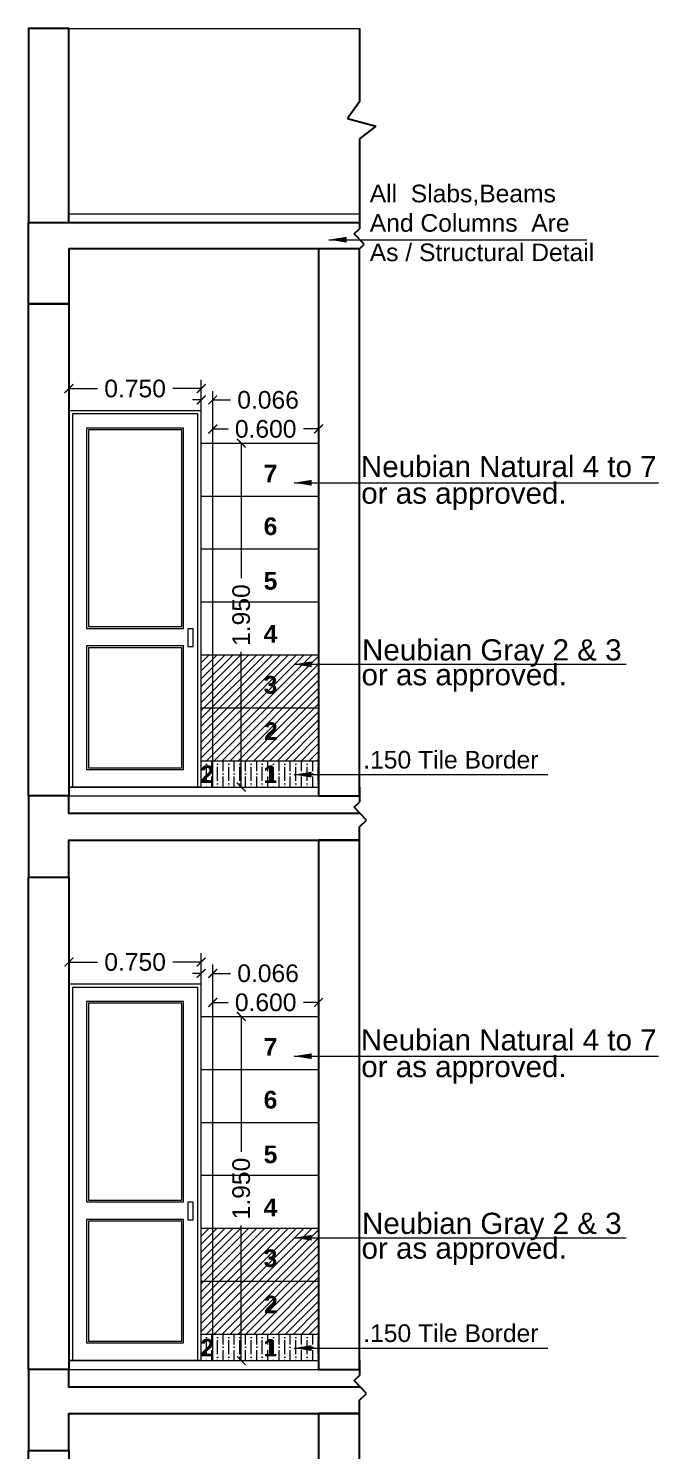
# Model space of a CAD drawing. Header units: millimetres. Extents: x 2733 to 5909, y 1038 to 2089.
# Drawn here: x 2974.68 to 2978.25, y 1047.85 to 1055.91 of the extents above; entities that cross this region are included whole.
import ezdxf

# ---------------------------------------------------------------- set-up
doc = ezdxf.new("R2010")
doc.units = ezdxf.units.MM
doc.header["$PDMODE"] = 35
doc.layers.get('0').update_dxf_attribs({"lineweight": 20})
doc.layers.get('Defpoints').update_dxf_attribs({"lineweight": 15})
for name, color, linetype, lineweight in [('DIM', 6, 'Continuous', 18), ('dim.1', 6, 'Continuous', 18), ('Door', 54, 'Continuous', 18), ('FLOOR FINISH', 10, 'Continuous', 15), ('Hatch', 43, 'Continuous', 13), ('rcc', 5, 'Continuous', 30), ('RD', 7, 'Continuous', 18), ('TEXT', 7, 'Continuous', 15), ('Text-1', 240, 'Continuous', 15), ('TILE HATCH-2', 123, 'Continuous', 9), ('Tiles', 91, 'Continuous', 9), ('Tiles-Text', 230, 'Continuous', 18), ('Wall', 7, 'Continuous', 30)]:
    doc.layers.add(name, color=color, linetype=linetype, lineweight=lineweight)
doc.styles.add('dim-stylus bt', font='arial.ttf')
doc.styles.add('L120', font='arial.ttf', dxfattribs={"height": 0.6})
doc.styles.add('Tabrej', font='arial.ttf')
doc.dimstyles.new('DIMEN', dxfattribs={"dimtxt": 0.3, "dimasz": 0.25, "dimexe": 0.18, "dimexo": 0.0625, "dimgap": 0.09, "dimtad": 0, "dimdec": 3, "dimzin": 0, "dimdsep": 46, "dimtxsty": 'Tabrej', "dimcen": 0, "dimclrd": 256, "dimclre": 256, "dimclrt": 7, "dimadec": 0, "dimazin": 0, "dimtfac": 1, "dimtdec": 3, "dimtofl": 0, "dimtmove": 0, "dimatfit": 1, "dimfxl": 0, "dimtolj": 1, "dimtzin": 0, "dimlwd": -1, "dimlwe": -1, "dimarcsym": 0})
doc.dimstyles.new('Tabrej', dxfattribs={"dimtxt": 4, "dimasz": 0.45, "dimexe": 0.18, "dimexo": 0.0625, "dimgap": 0.09, "dimtad": 0, "dimdec": 3, "dimzin": 0, "dimdsep": 46, "dimtxsty": 'Tabrej', "dimcen": 0, "dimclrd": 256, "dimclre": 256, "dimclrt": 7, "dimaunit": 1, "dimadec": 3, "dimazin": 0, "dimtfac": 1, "dimtdec": 3, "dimtofl": 0, "dimtmove": 0, "dimatfit": 3, "dimfxl": 0, "dimtolj": 1, "dimtzin": 0, "dimlwd": -1, "dimlwe": -1, "dimarcsym": 0})

# ---------------------------------------------------------------- blocks, each defined once
blk = doc.blocks.new('_ArchTick')
at = {"color": 0, "const_width": 0.15}
blk.add_lwpolyline([(-0.5, -0.5), (0.5, 0.5)], dxfattribs=at)
blk = doc.blocks.new('*D602')
at = {"layer": 'Defpoints', "color": 0, "lineweight": 15, "transparency": 16777216}
for p in [(2975.7264, 1050.557), (2975.6608, 1050.3125), (2975.7264, 1050.3135)]:
    blk.add_point(p, dxfattribs=at)
at = {"layer": 'DIM', "transparency": 16777216}
for p, q in [((2975.6608, 1050.557), (2975.6108, 1050.557)), ((2975.6608, 1050.314), (2975.6608, 1050.607)), ((2975.7264, 1050.315), (2975.7264, 1050.607)), ((2975.7264, 1050.557), (2975.8264, 1050.557))]:
    blk.add_line(p, q, dxfattribs=at)
at = {"layer": 'DIM', "transparency": 16777216, "xscale": 0.05, "yscale": 0.05, "zscale": 0.05}
blk.add_blockref('_ArchTick', (2975.6608, 1050.557), dxfattribs=at)
at = {"layer": 'DIM', "transparency": 16777216, "xscale": 0.05, "yscale": 0.05, "zscale": 0.05, "rotation": 180}
blk.add_blockref('_ArchTick', (2975.7264, 1050.557), dxfattribs=at)
at = {"layer": 'DIM', "color": 7, "transparency": 16777216, "insert": (2976.0401, 1050.557), "char_height": 0.1, "attachment_point": 5, "style": 'Tabrej'}
blk.add_mtext('\\A1;0.066', dxfattribs=at)
blk = doc.blocks.new('*D603')
at = {"layer": 'Defpoints', "color": 0, "lineweight": 15, "transparency": 16777216}
for p in [(2976.3264, 1050.3924), (2975.7264, 1050.3185), (2976.3264, 1050.3135)]:
    blk.add_point(p, dxfattribs=at)
at = {"layer": 'DIM', "transparency": 16777216}
for p, q in [((2975.7264, 1050.32), (2975.7264, 1050.4424)), ((2975.7264, 1050.3924), (2975.8129, 1050.3924)), ((2976.3264, 1050.3924), (2976.24, 1050.3924)), ((2976.3264, 1050.315), (2976.3264, 1050.4424))]:
    blk.add_line(p, q, dxfattribs=at)
at = {"layer": 'DIM', "transparency": 16777216, "xscale": 0.05, "yscale": 0.05, "zscale": 0.05, "rotation": 180}
blk.add_blockref('_ArchTick', (2975.7264, 1050.3924), dxfattribs=at)
at = {"layer": 'DIM', "transparency": 16777216, "xscale": 0.05, "yscale": 0.05, "zscale": 0.05}
blk.add_blockref('_ArchTick', (2976.3264, 1050.3924), dxfattribs=at)
at = {"layer": 'DIM', "color": 7, "transparency": 16777216, "insert": (2976.0264, 1050.3924), "char_height": 0.1, "attachment_point": 5, "style": 'Tabrej'}
blk.add_mtext('\\A1;0.600', dxfattribs=at)
blk = doc.blocks.new('*D604')
at = {"layer": 'Defpoints', "color": 0, "lineweight": 15, "transparency": 16777216}
for p in [(2975.7769, 1050.3125), (2975.8027, 1048.3625), (2975.8879, 1048.3625)]:
    blk.add_point(p, dxfattribs=at)
at = {"layer": 'DIM', "transparency": 16777216}
for p, q in [((2975.7784, 1050.3125), (2975.9379, 1050.3125)), ((2975.8879, 1050.3125), (2975.8879, 1049.5464)), ((2975.8879, 1048.3625), (2975.8879, 1049.1287)), ((2975.8042, 1048.3625), (2975.9379, 1048.3625))]:
    blk.add_line(p, q, dxfattribs=at)
at = {"layer": 'DIM', "transparency": 16777216, "xscale": 0.05, "yscale": 0.05, "zscale": 0.05}
for p, rotation in [((2975.8879, 1050.3125), 90), ((2975.8879, 1048.3625), 270)]:
    blk.add_blockref('_ArchTick', p, dxfattribs=dict(at, rotation=rotation))
at = {"layer": 'DIM', "color": 7, "transparency": 16777216, "insert": (2975.8879, 1049.3375), "char_height": 0.1, "attachment_point": 5, "rotation": 90, "style": 'Tabrej'}
blk.add_mtext('\\A1;1.950', dxfattribs=at)
blk = doc.blocks.new('bfgb')
at = {"layer": 'Door', "ltscale": 0.05}
for p, q in [((2896.6942, 965.9796), (2896.6942, 963.8446)), ((2896.6942, 965.9796), (2897.4442, 965.9796)), ((2897.4442, 963.8446), (2897.4442, 965.9796))]:
    blk.add_line(p, q, dxfattribs=at)
at = {"layer": 'Door'}
blk.add_line((2897.4442, 963.8446), (2896.6942, 963.8446), dxfattribs=at)
at = {"layer": 'Door', "ltscale": 0.05}
blk.add_lwpolyline([(2897.4242, 963.8446), (2897.4242, 965.9596), (2896.7142, 965.9596), (2896.7142, 963.8446)], dxfattribs=at)
for points in [[(2897.3442, 965.8796), (2896.7942, 965.8796), (2896.7942, 964.7446), (2897.3442, 964.7446)], [(2897.3342, 965.8696), (2896.8042, 965.8696), (2896.8042, 964.7546), (2897.3342, 964.7546)], [(2897.3991, 964.7425), (2897.3691, 964.7425), (2897.3691, 964.6425), (2897.3991, 964.6425)], [(2897.3442, 964.6446), (2896.7942, 964.6446), (2896.7942, 963.9446), (2897.3442, 963.9446)], [(2897.3342, 964.6346), (2896.8042, 964.6346), (2896.8042, 963.9546), (2897.3342, 963.9546)]]:
    blk.add_lwpolyline(points, close=True, dxfattribs=at)
blk = doc.blocks.new('*D605')
at = {"layer": 'Defpoints', "color": 0, "lineweight": 15, "transparency": 16777216}
for p in [(2975.6608, 1050.6212), (2974.9107, 1050.4975), (2975.6608, 1050.4975)]:
    blk.add_point(p, dxfattribs=at)
at = {"layer": 'DIM', "transparency": 16777216}
for p, q in [((2974.9107, 1050.499), (2974.9107, 1050.6712)), ((2974.9107, 1050.6212), (2975.0722, 1050.6212)), ((2975.6608, 1050.6212), (2975.4993, 1050.6212)), ((2975.6608, 1050.499), (2975.6608, 1050.6712))]:
    blk.add_line(p, q, dxfattribs=at)
at = {"layer": 'DIM', "transparency": 16777216, "xscale": 0.05, "yscale": 0.05, "zscale": 0.05, "rotation": 180}
blk.add_blockref('_ArchTick', (2974.9107, 1050.6212), dxfattribs=at)
at = {"layer": 'DIM', "transparency": 16777216, "xscale": 0.05, "yscale": 0.05, "zscale": 0.05}
blk.add_blockref('_ArchTick', (2975.6608, 1050.6212), dxfattribs=at)
at = {"layer": 'DIM', "color": 7, "transparency": 16777216, "insert": (2975.2858, 1050.6212), "char_height": 0.1, "attachment_point": 5, "style": 'Tabrej'}
blk.add_mtext('\\A1;0.750', dxfattribs=at)
blk = doc.blocks.new('*D606')
at = {"layer": 'Defpoints', "color": 0, "lineweight": 15, "transparency": 16777216}
for p in [(2975.7264, 1053.807), (2975.6608, 1053.5625), (2975.7264, 1053.5635)]:
    blk.add_point(p, dxfattribs=at)
at = {"layer": 'DIM', "transparency": 16777216}
for p, q in [((2975.6608, 1053.564), (2975.6608, 1053.857)), ((2975.7264, 1053.565), (2975.7264, 1053.857)), ((2975.6608, 1053.807), (2975.6108, 1053.807)), ((2975.7264, 1053.807), (2975.8264, 1053.807))]:
    blk.add_line(p, q, dxfattribs=at)
at = {"layer": 'DIM', "transparency": 16777216, "xscale": 0.05, "yscale": 0.05, "zscale": 0.05}
blk.add_blockref('_ArchTick', (2975.6608, 1053.807), dxfattribs=at)
at = {"layer": 'DIM', "transparency": 16777216, "xscale": 0.05, "yscale": 0.05, "zscale": 0.05, "rotation": 180}
blk.add_blockref('_ArchTick', (2975.7264, 1053.807), dxfattribs=at)
at = {"layer": 'DIM', "color": 7, "transparency": 16777216, "insert": (2976.0401, 1053.807), "char_height": 0.1, "attachment_point": 5, "style": 'Tabrej'}
blk.add_mtext('\\A1;0.066', dxfattribs=at)
blk = doc.blocks.new('*D607')
at = {"layer": 'Defpoints', "color": 0, "lineweight": 15, "transparency": 16777216}
for p in [(2976.3264, 1053.6424), (2975.7264, 1053.5685), (2976.3264, 1053.5635)]:
    blk.add_point(p, dxfattribs=at)
at = {"layer": 'DIM', "transparency": 16777216}
for p, q in [((2975.7264, 1053.57), (2975.7264, 1053.6924)), ((2976.3264, 1053.565), (2976.3264, 1053.6924)), ((2975.7264, 1053.6424), (2975.8129, 1053.6424)), ((2976.3264, 1053.6424), (2976.24, 1053.6424))]:
    blk.add_line(p, q, dxfattribs=at)
at = {"layer": 'DIM', "transparency": 16777216, "xscale": 0.05, "yscale": 0.05, "zscale": 0.05, "rotation": 180}
blk.add_blockref('_ArchTick', (2975.7264, 1053.6424), dxfattribs=at)
at = {"layer": 'DIM', "transparency": 16777216, "xscale": 0.05, "yscale": 0.05, "zscale": 0.05}
blk.add_blockref('_ArchTick', (2976.3264, 1053.6424), dxfattribs=at)
at = {"layer": 'DIM', "color": 7, "transparency": 16777216, "insert": (2976.0264, 1053.6424), "char_height": 0.1, "attachment_point": 5, "style": 'Tabrej'}
blk.add_mtext('\\A1;0.600', dxfattribs=at)
blk = doc.blocks.new('*D608')
at = {"layer": 'Defpoints', "color": 0, "lineweight": 15, "transparency": 16777216}
for p in [(2975.7769, 1053.5625), (2975.8027, 1051.6125), (2975.8879, 1051.6125)]:
    blk.add_point(p, dxfattribs=at)
at = {"layer": 'DIM', "transparency": 16777216}
for p, q in [((2975.7784, 1053.5625), (2975.9379, 1053.5625)), ((2975.8879, 1053.5625), (2975.8879, 1052.7964)), ((2975.8879, 1051.6125), (2975.8879, 1052.3787)), ((2975.8042, 1051.6125), (2975.9379, 1051.6125))]:
    blk.add_line(p, q, dxfattribs=at)
at = {"layer": 'DIM', "transparency": 16777216, "xscale": 0.05, "yscale": 0.05, "zscale": 0.05}
for p, rotation in [((2975.8879, 1053.5625), 90), ((2975.8879, 1051.6125), 270)]:
    blk.add_blockref('_ArchTick', p, dxfattribs=dict(at, rotation=rotation))
at = {"layer": 'DIM', "color": 7, "transparency": 16777216, "insert": (2975.8879, 1052.5875), "char_height": 0.1, "attachment_point": 5, "rotation": 90, "style": 'Tabrej'}
blk.add_mtext('\\A1;1.950', dxfattribs=at)
blk = doc.blocks.new('*D609')
at = {"layer": 'Defpoints', "color": 0, "lineweight": 15, "transparency": 16777216}
for p in [(2975.6608, 1053.8712), (2974.9107, 1053.7475), (2975.6608, 1053.7475)]:
    blk.add_point(p, dxfattribs=at)
at = {"layer": 'DIM', "transparency": 16777216}
for p, q in [((2974.9107, 1053.749), (2974.9107, 1053.9212)), ((2974.9107, 1053.8712), (2975.0722, 1053.8712)), ((2975.6608, 1053.8712), (2975.4993, 1053.8712)), ((2975.6608, 1053.749), (2975.6608, 1053.9212))]:
    blk.add_line(p, q, dxfattribs=at)
at = {"layer": 'DIM', "transparency": 16777216, "xscale": 0.05, "yscale": 0.05, "zscale": 0.05, "rotation": 180}
blk.add_blockref('_ArchTick', (2974.9107, 1053.8712), dxfattribs=at)
at = {"layer": 'DIM', "transparency": 16777216, "xscale": 0.05, "yscale": 0.05, "zscale": 0.05}
blk.add_blockref('_ArchTick', (2975.6608, 1053.8712), dxfattribs=at)
at = {"layer": 'DIM', "color": 7, "transparency": 16777216, "insert": (2975.2858, 1053.8712), "char_height": 0.1, "attachment_point": 5, "style": 'Tabrej'}
blk.add_mtext('\\A1;0.750', dxfattribs=at)
blk = doc.blocks.new('gd')
at = {"layer": 'TEXT', "insert": (2851.3562, 1054.9194), "char_height": 0.1, "width": 22.011289, "attachment_point": 1, "style": 'L120'}
blk.add_mtext('All  Slabs,Beams\\PAnd Columns  Are\\PAs / Structural Detail', dxfattribs=at)
at = {"layer": 'dim.1', "ltscale": 0.02}
blk.add_leader([(2851.125, 1054.6077), (2852.588, 1054.6077)], dimstyle='Tabrej', override={"dimasz": 0.1}, dxfattribs=at)

msp = doc.modelspace()

# ---------------------------------------------------------------- hatches: boundary and pattern name
at = {"layer": 'Hatch', "lineweight": 15}
h = msp.add_hatch(dxfattribs=at)
h.set_pattern_fill('ANSI36', color=256, scale=0.01, angle=45, style=0)
h.set_pattern_definition([(90, (78.216572, 85.582863), (-0.03175, 0.0555625), [0.079375, -0.015875, 0, -0.015875])])
h.paths.add_polyline_path([(2975.7264, 1051.7625), (2975.6608, 1051.7625), (2975.6608, 1051.6125), (2975.7264, 1051.6125)], flags=16)
h.paths.add_polyline_path([(2976.3264, 1051.7625), (2975.7264, 1051.7625), (2975.7264, 1051.6125), (2976.3264, 1051.6125)])
h.paths.add_polyline_path([(2975.6325, 1051.5809), (2975.7602, 1051.5809), (2975.7602, 1051.787), (2975.6325, 1051.787)], flags=9)
h.paths.add_polyline_path([(2975.9942, 1051.5808), (2976.1219, 1051.5808), (2976.1219, 1051.7869), (2975.9942, 1051.7869)], flags=9)
h = msp.add_hatch(dxfattribs=at)
h.set_pattern_fill('ANSI36', color=256, scale=0.01, angle=45, style=0)
h.set_pattern_definition([(90, (78.216572, 82.332863), (-0.03175, 0.0555625), [0.079375, -0.015875, 0, -0.015875])])
h.paths.add_polyline_path([(2975.7264, 1048.5125), (2975.6608, 1048.5125), (2975.6608, 1048.3625), (2975.7264, 1048.3625)], flags=16)
h.paths.add_polyline_path([(2976.3264, 1048.5125), (2975.7264, 1048.5125), (2975.7264, 1048.3625), (2976.3264, 1048.3625)])
h.paths.add_polyline_path([(2975.6325, 1048.3309), (2975.7602, 1048.3309), (2975.7602, 1048.537), (2975.6325, 1048.537)], flags=9)
h.paths.add_polyline_path([(2975.9942, 1048.3308), (2976.1219, 1048.3308), (2976.1219, 1048.5369), (2975.9942, 1048.5369)], flags=9)
at = {"layer": 'TILE HATCH-2'}
h = msp.add_hatch(dxfattribs=at)
h.set_pattern_fill('ANSI31', color=256, scale=0.01, style=0)
h.set_pattern_definition([(45, (78.216572, 85.582863), (-0.0224506403, 0.0224506403), [])])
h.paths.add_polyline_path([(2975.7264, 1052.0625), (2975.6608, 1052.0625), (2975.6608, 1051.7625), (2975.7264, 1051.7625)])
h.paths.add_polyline_path([(2976.3264, 1052.0625), (2975.7264, 1052.0625), (2975.7264, 1051.7625), (2976.3264, 1051.7625)])
h.paths.add_polyline_path([(2976.3264, 1052.3625), (2975.7264, 1052.3625), (2975.7264, 1052.0625), (2976.3264, 1052.0625)])
h.paths.add_polyline_path([(2975.7264, 1052.3625), (2975.6608, 1052.3625), (2975.6608, 1052.0625), (2975.7264, 1052.0625)])
h.paths.add_polyline_path([(2975.9941, 1051.8252), (2976.1218, 1051.8252), (2976.1218, 1052.0313), (2975.9941, 1052.0313)], flags=24)
h.paths.add_polyline_path([(2975.9903, 1052.0877), (2976.118, 1052.0877), (2976.118, 1052.2938), (2975.9903, 1052.2938)], flags=24)
h = msp.add_hatch(dxfattribs=at)
h.set_pattern_fill('ANSI31', color=256, scale=0.01, style=0)
h.set_pattern_definition([(45, (78.216572, 82.332863), (-0.0224506403, 0.0224506403), [])])
h.paths.add_polyline_path([(2975.7264, 1048.8125), (2975.6608, 1048.8125), (2975.6608, 1048.5125), (2975.7264, 1048.5125)])
h.paths.add_polyline_path([(2976.3264, 1048.8125), (2975.7264, 1048.8125), (2975.7264, 1048.5125), (2976.3264, 1048.5125)])
h.paths.add_polyline_path([(2976.3264, 1049.1125), (2975.7264, 1049.1125), (2975.7264, 1048.8125), (2976.3264, 1048.8125)])
h.paths.add_polyline_path([(2975.7264, 1049.1125), (2975.6608, 1049.1125), (2975.6608, 1048.8125), (2975.7264, 1048.8125)])
h.paths.add_polyline_path([(2975.9941, 1048.5752), (2976.1218, 1048.5752), (2976.1218, 1048.7813), (2975.9941, 1048.7813)], flags=24)
h.paths.add_polyline_path([(2975.9903, 1048.8377), (2976.118, 1048.8377), (2976.118, 1049.0438), (2975.9903, 1049.0438)], flags=24)

# ---------------------------------------------------------------- linework, layer by layer
at = {"lineweight": 15}
msp.add_line((2974.9107, 1055.9125), (2976.5579, 1055.9125), dxfattribs=at)
at = {"layer": 'FLOOR FINISH', "lineweight": 15}
for p, q in [((2974.9107, 1054.8625), (2976.5579, 1054.8625)), ((2974.9107, 1051.6125), (2976.3264, 1051.6125)), ((2974.9107, 1051.5625), (2976.5579, 1051.5625)), ((2974.9107, 1048.3625), (2976.3264, 1048.3625)), ((2974.9107, 1048.3125), (2976.5579, 1048.3125))]:
    msp.add_line(p, q, dxfattribs=at)
at = {"layer": 'rcc'}
for points in [[(2976.5579, 1054.6625), (2974.9107, 1054.6625), (2974.9107, 1054.3525), (2974.6807, 1054.3525), (2974.6807, 1054.8125), (2976.5579, 1054.8125)], [(2976.5632, 1051.4625), (2974.9107, 1051.4625), (2974.9107, 1051.5625), (2974.6807, 1051.5625), (2974.6807, 1051.1025), (2974.9107, 1051.1025), (2974.9107, 1051.3125), (2976.5579, 1051.3125)], [(2976.5632, 1048.2125), (2974.9107, 1048.2125), (2974.9107, 1048.3125), (2974.6807, 1048.3125), (2974.6807, 1047.8525), (2974.9107, 1047.8525), (2974.9107, 1048.0625), (2976.5579, 1048.0625)]]:
    msp.add_lwpolyline(points, dxfattribs=at)
at = {"layer": 'Tiles', "lineweight": 15}
for p, q in [((2975.6608, 1053.5625), (2976.3264, 1053.5625)), ((2975.7264, 1051.6125), (2975.7264, 1053.5625)), ((2975.6608, 1053.2625), (2976.3264, 1053.2625)), ((2975.6608, 1052.9625), (2976.3264, 1052.9625)), ((2975.6608, 1052.6625), (2976.3264, 1052.6625)), ((2975.6608, 1052.3625), (2976.3264, 1052.3625)), ((2975.6608, 1052.0625), (2976.3264, 1052.0625)), ((2975.6608, 1051.7625), (2976.3264, 1051.7625)), ((2975.6608, 1050.3125), (2976.3264, 1050.3125)), ((2975.7264, 1048.3625), (2975.7264, 1050.3125)), ((2975.6608, 1050.0125), (2976.3264, 1050.0125)), ((2975.6608, 1049.7125), (2976.3264, 1049.7125)), ((2975.6608, 1049.4125), (2976.3264, 1049.4125)), ((2975.6608, 1049.1125), (2976.3264, 1049.1125)), ((2975.6608, 1048.8125), (2976.3264, 1048.8125)), ((2975.6608, 1048.5125), (2976.3264, 1048.5125))]:
    msp.add_line(p, q, dxfattribs=at)
at = {"layer": 'Wall'}
for p, q in [((2976.5579, 1055.9125), (2976.5579, 1055.4969)), ((2976.5579, 1055.4969), (2976.4904, 1055.403)), ((2976.4904, 1055.403), (2976.6504, 1055.3581)), ((2976.6504, 1055.3581), (2976.5579, 1055.2875)), ((2976.5579, 1055.2875), (2976.5579, 1054.7776)), ((2976.5281, 1054.7491), (2976.5579, 1054.7776)), ((2976.5856, 1054.6891), (2976.5281, 1054.7491)), ((2976.5579, 1054.6625), (2976.5856, 1054.6891)), ((2976.5579, 1054.5625), (2976.5579, 1054.6379)), ((2976.5579, 1051.6125), (2976.5579, 1051.5276)), ((2976.5281, 1051.4991), (2976.5579, 1051.5276)), ((2976.5979, 1051.4262), (2976.5281, 1051.4991)), ((2976.5579, 1051.3879), (2976.5979, 1051.4262)), ((2976.5579, 1051.3125), (2976.5579, 1051.3879)), ((2976.5579, 1048.3625), (2976.5579, 1048.2776)), ((2976.5281, 1048.2491), (2976.5579, 1048.2776)), ((2976.5979, 1048.1762), (2976.5281, 1048.2491)), ((2976.5579, 1048.1379), (2976.5979, 1048.1762)), ((2976.5579, 1048.0625), (2976.5579, 1048.1379))]:
    msp.add_line(p, q, dxfattribs=at)
for points in [[(2974.6807, 1054.8125), (2974.9107, 1054.8125), (2974.9107, 1055.9125), (2974.6807, 1055.9125)], [(2976.5579, 1054.6625), (2976.3264, 1054.6625), (2976.3264, 1051.5625), (2976.5579, 1051.5625)], [(2974.6807, 1054.3525), (2974.9107, 1054.3525), (2974.9107, 1051.5625), (2974.6807, 1051.5625)], [(2976.5579, 1051.3125), (2976.3264, 1051.3125), (2976.3264, 1048.3125), (2976.5579, 1048.3125)], [(2974.6807, 1051.1025), (2974.9107, 1051.1025), (2974.9107, 1048.3125), (2974.6807, 1048.3125)], [(2976.5579, 1048.0625), (2976.3264, 1048.0625), (2976.3264, 1045.0625), (2976.5579, 1045.0625)], [(2974.6807, 1047.8525), (2974.9107, 1047.8525), (2974.9107, 1045.0625), (2974.6807, 1045.0625)]]:
    msp.add_lwpolyline(points, close=True, dxfattribs=at)

# ---------------------------------------------------------------- block references
at = {"layer": 'Door', "lineweight": 15}
for p in [(78.2166, 87.7679), (78.2166, 84.5179)]:
    msp.add_blockref('bfgb', p, dxfattribs=at)
at = {"layer": 'RD', "lineweight": 15}
msp.add_blockref('gd', (125.2604, 0.1076), dxfattribs=at)

# ---------------------------------------------------------------- texts
at = {"layer": 'TEXT', "char_height": 0.1, "width": 1.137347, "attachment_point": 3, "style": 'L120'}
for insert in [(2977.5736, 1051.8178), (2977.5736, 1048.5678)]:
    msp.add_mtext('{\\fArial|b0|i0|c0|p34; .150 Tile Border}', dxfattribs=dict(at, insert=insert))
at = {"layer": 'Text-1', "linetype": 'Continuous', "style": 'dim-stylus bt'}
for s, p in [('        Neubian Natural 4 to 7', (2976.1939, 1053.3699)), ('or as approved.', (2976.5686, 1053.2188)), ('     Neubian Gray 2 & 3', (2976.3401, 1052.3304)), ('or as approved.', (2976.57, 1052.1898)), ('or as approved.', (2976.57, 1052.1898)), ('        Neubian Natural 4 to 7', (2976.1939, 1050.1199)), ('or as approved.', (2976.5686, 1049.9688)), ('     Neubian Gray 2 & 3', (2976.3401, 1049.0804)), ('or as approved.', (2976.57, 1048.9398)), ('or as approved.', (2976.57, 1048.9398))]:
    msp.add_text(s, height=0.12, dxfattribs=at).set_placement(p)
at = {"layer": 'Tiles-Text', "char_height": 0.1, "width": 0.096954, "attachment_point": 5, "style": 'dim-stylus bt'}
for s, insert in [('{\\fArial|b1|i0|c0|p34;7}', (2976.0538, 1053.3902)), ('{\\fArial|b1|i0|c0|p34;6}', (2976.0538, 1053.0902)), ('{\\fArial|b1|i0|c0|p34;5}', (2976.0538, 1052.7807)), ('{\\fArial|b1|i0|c0|p34;4}', (2976.0538, 1052.4809)), ('{\\fArial|b1|i0|c0|p34;3}', (2976.0538, 1052.1917)), ('{\\fArial|b1|i0|c0|p34;2}', (2976.0562, 1051.93)), ('{\\fArial|b1|i0|c0|p34;2}', (2975.6946, 1051.6857)), ('{\\fArial|b1|i0|c0|p34;1}', (2976.0523, 1051.6856)), ('{\\fArial|b1|i0|c0|p34;7}', (2976.0538, 1050.1402)), ('{\\fArial|b1|i0|c0|p34;6}', (2976.0538, 1049.8402)), ('{\\fArial|b1|i0|c0|p34;5}', (2976.0538, 1049.5307)), ('{\\fArial|b1|i0|c0|p34;4}', (2976.0538, 1049.2309)), ('{\\fArial|b1|i0|c0|p34;3}', (2976.0538, 1048.9417)), ('{\\fArial|b1|i0|c0|p34;2}', (2976.0562, 1048.68)), ('{\\fArial|b1|i0|c0|p34;2}', (2975.6946, 1048.4357)), ('{\\fArial|b1|i0|c0|p34;1}', (2976.0523, 1048.4356))]:
    msp.add_mtext(s, dxfattribs=dict(at, insert=insert))

# ---------------------------------------------------------------- dimensions: what is measured, and where the dimension line sits
at = {"layer": 'DIM'}
for base, p1, p2, picture, middle in [((2975.6608, 1053.8712), (2974.9107, 1053.7475), (2975.6608, 1053.7475), '*D609', (2975.2858, 1053.8712)), ((2976.3264, 1053.6424), (2975.7264, 1053.5685), (2976.3264, 1053.5635), '*D607', (2976.0264, 1053.6424)), ((2975.6608, 1050.6212), (2974.9107, 1050.4975), (2975.6608, 1050.4975), '*D605', (2975.2858, 1050.6212)), ((2976.3264, 1050.3924), (2975.7264, 1050.3185), (2976.3264, 1050.3135), '*D603', (2976.0264, 1050.3924))]:
    dim = msp.add_linear_dim(base=base, p1=p1, p2=p2, dimstyle='DIMEN', override={"dimscale": 0.5, "dimtxt": 0.2, "dimasz": 0.1, "dimexe": 0.1, "dimexo": 0.003, "dimblk1": 'ArchTick', "dimblk2": 'ArchTick', "dimsah": 1}, dxfattribs=at)
    dim.commit()
    dim.dimension.update_dxf_attribs({"geometry": picture, "text_midpoint": middle})
for base, p1, p2, picture, middle in [((2975.7264, 1053.807), (2975.6608, 1053.5625), (2975.7264, 1053.5635), '*D606', (2976.0401, 1053.807)), ((2975.7264, 1050.557), (2975.6608, 1050.3125), (2975.7264, 1050.3135), '*D602', (2976.0401, 1050.557))]:
    dim = msp.add_linear_dim(base=base, p1=p1, p2=p2, dimstyle='DIMEN', override={"dimscale": 0.5, "dimtxt": 0.2, "dimasz": 0.1, "dimexe": 0.1, "dimexo": 0.003, "dimblk1": 'ArchTick', "dimblk2": 'ArchTick', "dimsah": 1}, dxfattribs=at)
    dim.commit()
    dim.dimension.update_dxf_attribs({"geometry": picture, "text_midpoint": middle, "dimtype": 160})
for base, p1, p2, picture, middle in [((2975.8879, 1051.6125), (2975.7769, 1053.5625), (2975.8027, 1051.6125), '*D608', (2975.8879, 1052.5875)), ((2975.8879, 1048.3625), (2975.7769, 1050.3125), (2975.8027, 1048.3625), '*D604', (2975.8879, 1049.3375))]:
    dim = msp.add_linear_dim(base=base, p1=p1, p2=p2, angle=90, dimstyle='DIMEN', override={"dimscale": 0.5, "dimtxt": 0.2, "dimasz": 0.1, "dimexe": 0.1, "dimexo": 0.003, "dimblk1": 'ArchTick', "dimblk2": 'ArchTick', "dimsah": 1}, dxfattribs=at)
    dim.commit()
    dim.dimension.update_dxf_attribs({"geometry": picture, "text_midpoint": middle})

# ---------------------------------------------------------------- leaders
at = {"layer": 'dim.1', "ltscale": 0.02}
for points in [[(2976.1872, 1053.3377), (2978.2548, 1053.3377)], [(2976.1872, 1052.3087), (2978.0714, 1052.3087)], [(2976.1872, 1051.6833), (2977.6276, 1051.6833)], [(2976.1872, 1050.0877), (2978.2548, 1050.0877)], [(2976.1872, 1049.0587), (2978.0714, 1049.0587)], [(2976.1872, 1048.4333), (2977.6276, 1048.4333)]]:
    msp.add_leader(points, dimstyle='Tabrej', override={"dimasz": 0.1}, dxfattribs=at)

doc.saveas('drawing.dxf')
